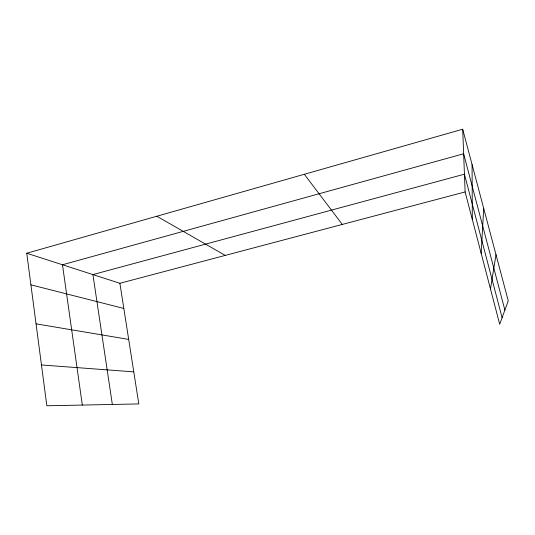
<?xml version="1.0" encoding="UTF-8"?>
<svg xmlns="http://www.w3.org/2000/svg" width="535" height="535" viewBox="0 0 535 535"><rect width="100%" height="100%" fill="white"/><g stroke="black" fill="none" stroke-linecap="round" stroke-linejoin="round"><path stroke-width="0.8" d="M481.172 253.343L483.7 208.362M490.488 288.974L495.998 254.673M26.75 253.242L119.88 283.289L138.812 403.932L46.839 405.771L26.75 253.242L462.695 129.229L508.25 300.83L499.703 324.25L465.122 191.931L462.695 129.229M119.88 283.289L465.122 191.931M41.462 364.957L133.777 371.865M36.046 323.842L128.688 339.404M30.91 284.827L123.826 308.454M156.822 216.24L225.255 255.409M304.335 174.276L342.293 224.433M504.88 310.059L463.644 153.766L62.475 264.772L82.316 405.062M502.104 317.683L464.433 174.189L92.909 274.589L112.343 404.46M472.077 164.566L472.311 219.437"/></g></svg>
